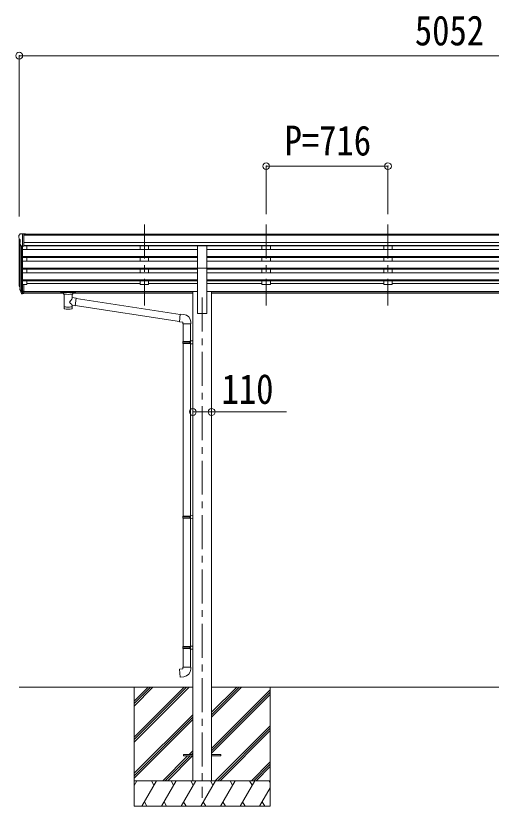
# Model space of a CAD drawing. Units: millimetres at full size, sheet at 1:40; some dimension numbers follow another scale. Extents: x -11243 to 11243, y -7760 to 7760.
# Drawn here: x 617 to 3411, y -5160 to -508 of the extents above; entities that cross this region are included whole.
import ezdxf
from ezdxf.enums import TextEntityAlignment as Align

# ---------------------------------------------------------------- set-up
doc = ezdxf.new("R2010")
doc.units = ezdxf.units.MM
doc.header["$LTSCALE"] = 40
doc.header["$PDMODE"] = 32
doc.header["$PDSIZE"] = 40
doc.linetypes.add('CHAIN1', pattern=[8, 5, -1, 1, -1])
for name, color, linetype, lineweight in [('0-0_0', 7, 'Continuous', 9), ('0-1_本体', 5, 'CHAIN1', 9), ('0-3_ELV2', 4, 'Continuous', 9), ('0-6_OTH_LINE', 6, 'Continuous', 9), ('0-9_OUTLINE', 7, 'Continuous', 9)]:
    doc.layers.add(name, color=color, linetype=linetype, lineweight=lineweight)
doc.styles.add('ＭＳ ゴシック', font='')
doc.styles.get('ＭＳ ゴシック').set_extended_font_data('MS Gothic')

msp = doc.modelspace()

# ---------------------------------------------------------------- linework, layer by layer
at = {"layer": '0-0_0'}
for p, q in [((636.53, -4459.76), (1657.33, -4459.76)), ((1312.53, -4459.76), (1312.53, -5159.76)), ((1312.53, -4753.94), (1606.71, -4459.76)), ((1312.53, -4768.08), (1620.85, -4459.76)), ((1312.53, -4782.22), (1634.99, -4459.76)), ((1312.53, -4570.09), (1422.86, -4459.76)), ((1312.53, -4555.95), (1408.71, -4459.76)), ((1312.53, -4541.81), (1394.57, -4459.76)), ((1767.73, -4635.39), (1943.36, -4459.76)), ((1767.73, -4621.25), (1929.21, -4459.76)), ((1767.73, -4607.11), (1915.07, -4459.76)), ((1767.73, -4459.76), (4557.33, -4459.76)), ((2112.53, -4459.76), (2112.53, -5159.76)), ((1767.73, -4819.24), (2112.53, -4474.44)), ((1767.73, -4833.38), (2112.53, -4488.58)), ((1767.73, -4847.52), (2112.53, -4502.73)), ((1312.53, -4966.07), (1657.33, -4621.27)), ((1312.53, -4980.21), (1657.33, -4635.42)), ((1312.53, -4994.36), (1657.33, -4649.56)), ((1789.33, -5009.76), (2112.53, -4686.57)), ((1803.48, -5009.76), (2112.53, -4700.72)), ((1817.62, -5009.76), (2112.53, -4714.86)), ((1635.47, -4855.26), (1657.33, -4833.4)), ((1480.97, -5009.76), (1626.47, -4864.26)), ((1495.11, -5009.76), (1640.61, -4864.26)), ((1509.25, -5009.76), (1654.75, -4864.26)), ((1649.61, -4855.26), (1657.33, -4847.55)), ((2001.47, -5009.76), (2112.53, -4898.7)), ((2015.61, -5009.76), (2112.53, -4912.85)), ((2029.75, -5009.76), (2112.53, -4926.99)), ((2112.53, -5009.76), (1312.53, -5009.76)), ((1312.53, -5037.27), (1328.4, -5009.76)), ((1357.27, -5159.76), (1443.87, -5009.76)), ((1428.87, -5035.74), (1413.87, -5009.76)), ((1472.74, -5159.76), (1559.35, -5009.76)), ((1544.34, -5035.74), (1529.34, -5009.76)), ((1588.21, -5159.76), (1674.81, -5009.76)), ((1659.81, -5035.74), (1644.81, -5009.76)), ((1703.68, -5159.76), (1790.28, -5009.76)), ((1775.28, -5035.74), (1760.28, -5009.76)), ((1819.15, -5159.76), (1905.76, -5009.76)), ((1890.75, -5035.74), (1875.75, -5009.76)), ((1934.62, -5159.76), (2021.23, -5009.76)), ((1991.22, -5009.76), (2006.23, -5035.74)), ((2106.69, -5009.76), (2112.53, -5019.86)), ((2050.09, -5159.76), (2112.53, -5051.62)), ((1312.53, -5159.76), (2112.53, -5159.76)), ((1372.27, -5133.78), (1387.27, -5159.76)), ((1487.74, -5133.78), (1502.74, -5159.76)), ((1603.21, -5133.78), (1618.21, -5159.76)), ((1718.68, -5133.78), (1733.68, -5159.76)), ((1834.15, -5133.78), (1849.15, -5159.76)), ((1949.62, -5133.78), (1964.62, -5159.76)), ((2065.09, -5133.78), (2080.09, -5159.76))]:
    msp.add_line(p, q, dxfattribs=at)
at = {"layer": '0-1_本体'}
for p, q in [((1372.53, -1735.36), (1372.53, -2212.88)), ((1372.53, -1735.36), (1372.53, -2212.88)), ((2088.53, -1735.36), (2088.53, -2212.88)), ((2088.53, -1735.36), (2088.53, -2212.88)), ((2804.53, -1735.36), (2804.53, -2212.88)), ((2804.53, -1735.36), (2804.53, -2212.88)), ((1712.53, -2166.2), (1712.53, -5109.76))]:
    msp.add_line(p, q, dxfattribs=at)
at = {"layer": '0-3_ELV2'}
for p, q in [((634.53, -1800.48), (634.53, -1801.11)), ((641.44, -1791.67), (637.37, -1797.48)), ((644.53, -1791.11), (642.19, -1791.25)), ((644.53, -1791.11), (663.03, -1791.11)), ((656.53, -1864.09), (656.53, -1791.11)), ((663.03, -1791.11), (673.03, -1791.19)), ((663.03, -1863.09), (663.03, -1791.11)), ((5662.03, -1792.71), (663.03, -1792.71)), ((5662.03, -1797.93), (663.03, -1797.93)), ((673.03, -1792.71), (673.03, -1791.19)), ((636.53, -1821.68), (636.53, -2088.12)), ((637.06, -1822.29), (642.38, -1825.36)), ((648.9, -1862.28), (639.9, -1846.68)), ((641.5, -1849.45), (641.5, -2114.83)), ((642.53, -1825.62), (642.53, -1841.89)), ((5662.03, -1841.46), (663.03, -1841.46)), ((5662.03, -1859.31), (663.03, -1859.31)), ((650.53, -1863.61), (650.52, -2133.26)), ((656.53, -1864.09), (651.32, -1863.77)), ((663.03, -1863.09), (656.53, -1863.09)), ((656.53, -1864.09), (656.53, -2088.49)), ((656.53, -1883.01), (1685.03, -1883.01)), ((1685.03, -1862.56), (663.03, -1862.56)), ((681.53, -1862.56), (681.53, -1883.01)), ((1347.53, -1862.56), (1347.53, -1883.01)), ((1397.53, -1862.56), (1397.53, -1883.01)), ((1685.03, -1993.53), (1685.03, -1861.74)), ((1685.03, -1861.74), (1740.03, -1861.74)), ((1740.03, -1993.53), (1740.03, -1861.74)), ((4585.03, -1862.56), (1740.03, -1862.56)), ((4585.03, -1883.01), (1740.03, -1883.01)), ((2063.53, -1862.56), (2063.53, -1883.01)), ((2113.53, -1862.56), (2113.53, -1883.01)), ((2779.53, -1862.56), (2779.53, -1883.01)), ((2829.53, -1862.56), (2829.53, -1883.01)), ((656.53, -1924.89), (1685.03, -1924.89)), ((656.53, -1926.38), (1685.03, -1926.38)), ((656.53, -1930.7), (1685.03, -1930.7)), ((656.53, -1951.5), (1685.03, -1951.5)), ((681.53, -1930.7), (681.53, -1951.5)), ((1347.53, -1930.7), (1347.53, -1951.5)), ((1397.53, -1930.7), (1397.53, -1951.5)), ((4585.03, -1924.89), (1740.03, -1924.89)), ((4585.03, -1926.38), (1740.03, -1926.38)), ((4585.03, -1930.7), (1740.03, -1930.7)), ((4585.03, -1951.5), (1740.03, -1951.5)), ((2063.53, -1930.7), (2063.53, -1951.5)), ((2113.53, -1930.7), (2113.53, -1951.5)), ((2779.53, -1930.7), (2779.53, -1951.5)), ((2829.53, -1930.7), (2829.53, -1951.5)), ((656.53, -1993.38), (1685.03, -1993.38)), ((656.53, -1994.88), (1685.03, -1994.88)), ((656.53, -1999.19), (1685.03, -1999.19)), ((681.53, -2019.99), (681.53, -1999.19)), ((1347.53, -1999.19), (1347.53, -2019.99)), ((1397.53, -1999.19), (1397.53, -2019.99)), ((1685.03, -1993.53), (1685.03, -2259.76)), ((1685.03, -1993.53), (1740.03, -1993.53)), ((4585.03, -1993.38), (1740.03, -1993.38)), ((1740.03, -1993.53), (1740.03, -2259.76)), ((4585.03, -1994.88), (1740.03, -1994.88)), ((4585.03, -1999.19), (1740.03, -1999.19)), ((2063.53, -1999.19), (2063.53, -2019.99)), ((2113.53, -1999.19), (2113.53, -2019.99)), ((2779.53, -1999.19), (2779.53, -2019.99)), ((2829.53, -1999.19), (2829.53, -2019.99)), ((656.53, -2019.99), (1685.03, -2019.99)), ((4585.03, -2019.99), (1740.03, -2019.99)), ((656.53, -2061.87), (1685.03, -2061.87)), ((656.53, -2063.37), (1685.03, -2063.37)), ((656.53, -2067.68), (1685.03, -2067.68)), ((656.53, -2088.49), (656.53, -2143.26)), ((663.03, -2088.49), (656.53, -2088.49)), ((663.03, -2088.49), (663.03, -2142.52)), ((681.53, -2089.12), (663.03, -2089.12)), ((681.53, -2067.68), (681.53, -2089.12)), ((681.53, -2084.18), (1347.53, -2084.18)), ((1347.53, -2067.68), (1347.53, -2089.12)), ((1397.53, -2089.12), (1347.53, -2089.12)), ((1397.53, -2067.68), (1397.53, -2089.12)), ((1397.53, -2084.18), (1685.03, -2084.18)), ((4585.03, -2061.87), (1740.03, -2061.87)), ((4585.03, -2063.37), (1740.03, -2063.37)), ((4585.03, -2067.68), (1740.03, -2067.68)), ((2063.53, -2084.18), (1740.03, -2084.18)), ((2063.53, -2067.68), (2063.53, -2089.12)), ((2113.53, -2089.12), (2063.53, -2089.12)), ((2113.53, -2067.68), (2113.53, -2089.12)), ((2779.53, -2084.18), (2113.53, -2084.18)), ((2779.53, -2067.68), (2779.53, -2089.12)), ((2829.53, -2089.12), (2779.53, -2089.12)), ((2829.53, -2067.68), (2829.53, -2089.12)), ((3495.53, -2084.18), (2829.53, -2084.18)), ((637.62, -2102.68), (641.5, -2110.62)), ((638.22, -2101.3), (641.5, -2108.36)), ((639.93, -2113.95), (640.27, -2118.36)), ((640.27, -2118.36), (649.08, -2141.9)), ((640.89, -2117.79), (649.08, -2133.97)), ((650.09, -2132.84), (642.34, -2117.43)), ((656.53, -2133.52), (651.39, -2133.52)), ((656.53, -2135.32), (651.68, -2135.32)), ((663.03, -2128.62), (656.53, -2128.62)), ((663.03, -2133.5), (656.53, -2133.5)), ((663.03, -2131.19), (1657.33, -2131.19)), ((663.03, -2132.59), (1657.33, -2132.59)), ((1657.33, -2130.76), (1657.33, -5009.76)), ((1657.33, -2130.76), (1685.03, -2130.76)), ((1767.73, -2130.76), (1740.03, -2130.76)), ((1767.73, -2130.76), (1767.73, -5009.76)), ((4557.33, -2131.19), (1767.73, -2131.19)), ((4557.33, -2132.59), (1767.73, -2132.59)), ((656.53, -2143.26), (651.68, -2143.26)), ((663.03, -2142.52), (656.53, -2142.52)), ((897.03, -2140.28), (663.03, -2140.28)), ((1657.33, -2140.28), (951.03, -2140.28)), ((4557.33, -2140.28), (1767.73, -2140.28)), ((1685.03, -2259.76), (1740.03, -2259.76)), ((1602.53, -4855.26), (1657.33, -4855.26)), ((1767.73, -4855.26), (1822.53, -4855.26)), ((1767.73, -4864.26), (1822.53, -4864.26)), ((1822.53, -4855.26), (1822.53, -4864.26))]:
    msp.add_line(p, q, dxfattribs=at)
msp.add_lwpolyline([(1602.53, -4855.26), (1602.53, -4864.26), (1657.33, -4864.26)], dxfattribs=at)
for centre, radius, start, end in [((637.53, -1800.48), 3, 93, 180), ((836.53, -1801.11), 202, 180, 184.94904), ((642.25, -1792.25), 1, 93.5, 145), ((641.43, -1817.92), 6.18, 185.7035, 224.99897), ((642.5, -1845.18), 3, 94.7167, 210), ((642.23, -1841.89), 0.3, 274.7167, 0), ((642.23, -1825.62), 0.3, 0, 60), ((651.5, -1860.78), 3, 210, 266.5), ((665.71, -2093.56), 29.53, 186.50806, 197.98144), ((667.11, -2091.8), 30.41, 187.1552, 198.19734)]:
    msp.add_arc(centre, radius, start, end, dxfattribs=at)
for centre, major_axis, ratio, start_param, end_param in [((725.18, -2093.99), (-89.06, 1.43), 0.57596, 6.1962358, 6.3678173), ((724.39, -2087.32), (87.93, 4.42), 0.541684, 3.0659337, 3.2228513), ((641.24, -2113.95), (1.3, 0), 0.90356, 1.3700892, 3.347195), ((727.16, -2097.76), (-89.07, 0), 0.90356, 0.2056023, 0.2515348), ((726.44, -2093.89), (-88.05, 0), 0.90356, 0.2662965, 0.3003836), ((651.68, -2132.61), (-3, 0), 0.90356, 0.5235988, 1.5707963), ((651.39, -2132.16), (-1.5, 0), 0.90356, 0.5235988, 1.5707963), ((651.68, -2140.55), (3, 0), 0.90356, 3.6651914, 4.712389)]:
    msp.add_ellipse(centre, major_axis=major_axis, ratio=ratio, start_param=start_param, end_param=end_param, dxfattribs=at)
at = {"layer": '0-6_OTH_LINE'}
for p, q in [((636.53, -742.71), (636.53, -1688.12)), ((636.53, -742.71), (5688.53, -742.71)), ((2088.53, -1392.71), (2088.53, -1675.16)), ((2088.53, -1392.71), (2804.53, -1392.71)), ((2804.53, -1392.71), (2804.53, -1675.16)), ((1657.33, -2839.31), (1767.73, -2839.31))]:
    msp.add_line(p, q, dxfattribs=at)
at = {"layer": '0-6_OTH_LINE', "lineweight": 18}
msp.add_line((1767.73, -2839.31), (2208.3, -2839.31), dxfattribs=at)
at = {"layer": '0-6_OTH_LINE'}
for p in [(636.53, -742.71), (2088.53, -1392.71), (2804.53, -1392.71), (1657.33, -2839.31), (1767.73, -2839.31)]:
    msp.add_point(p, dxfattribs=at)
at = {"layer": '0-9_OUTLINE'}
for p, q in [((880.53, -2133.36), (880.53, -2139.12)), ((882.53, -2132.7), (965.53, -2132.7)), ((882.53, -2134.88), (965.53, -2134.88)), ((882.53, -2139.79), (897.03, -2139.79)), ((897.03, -2145.43), (897.03, -2138.88)), ((951.03, -2145.43), (951.03, -2138.88)), ((951.03, -2139.79), (965.53, -2139.79)), ((967.53, -2133.36), (967.53, -2139.12)), ((901.13, -2146.35), (901.11, -2231.79)), ((972.14, -2169), (946.92, -2165.09)), ((946.93, -2165.1), (946.93, -2146.35)), ((972.14, -2169), (965.12, -2214.26)), ((1583.13, -2265.85), (971.83, -2171.01)), ((946.94, -2231.79), (946.92, -2211.12)), ((946.92, -2211.44), (965.12, -2214.26)), ((1579.46, -2307.78), (965.39, -2212.52)), ((1604.14, -2265.73), (1583.3, -2263.9)), ((1599.22, -2321.47), (1645.22, -2321.47)), ((1601.33, -2323.11), (1601.33, -2423.83)), ((1643.33, -2323.11), (1643.33, -2421.27)), ((1645.22, -2321.47), (1645.22, -2310.56)), ((1599.33, -2425.83), (1600.33, -2423.83)), ((1599.33, -2425.83), (1643.33, -2425.83)), ((1599.33, -2425.83), (1599.33, -2433.83)), ((1599.33, -2433.83), (1643.33, -2433.83)), ((1599.33, -2433.83), (1600.33, -2435.83)), ((1600.33, -2423.83), (1643.33, -2423.83)), ((1600.33, -2435.83), (1643.33, -2435.83)), ((1601.33, -2435.83), (1601.33, -3452.52)), ((1638.85, -2425.83), (1638.42, -2423.83)), ((1641.33, -2421.33), (1657.33, -2420.86)), ((1641.33, -2423.33), (1641.33, -2421.33)), ((1641.33, -2423.33), (1643.33, -2423.33)), ((1641.33, -2438.33), (1641.33, -2436.33)), ((1641.33, -2438.33), (1657.33, -2438.8)), ((1643.33, -2438.39), (1643.33, -3449.96)), ((1657.33, -2420.86), (1657.33, -2438.8)), ((1599.33, -3454.52), (1600.33, -3452.52)), ((1599.33, -3454.52), (1643.33, -3454.52)), ((1599.33, -3454.52), (1599.33, -3462.52)), ((1599.33, -3462.52), (1643.33, -3462.52)), ((1599.33, -3462.52), (1600.33, -3464.52)), ((1600.33, -3452.52), (1643.33, -3452.52)), ((1600.33, -3464.52), (1643.33, -3464.52)), ((1601.33, -3464.52), (1601.33, -4220.2)), ((1638.85, -3454.52), (1638.42, -3452.52)), ((1641.33, -3450.02), (1657.33, -3449.55)), ((1641.33, -3452.02), (1641.33, -3450.02)), ((1641.33, -3452.02), (1643.33, -3452.02)), ((1641.33, -3467.02), (1641.33, -3465.02)), ((1641.33, -3467.02), (1657.33, -3467.49)), ((1643.33, -3467.08), (1643.33, -4217.65)), ((1657.33, -3449.55), (1657.33, -3467.49)), ((1599.33, -4222.2), (1600.33, -4220.2)), ((1599.33, -4222.2), (1643.33, -4222.2)), ((1599.33, -4222.2), (1599.33, -4230.2)), ((1599.33, -4230.2), (1643.33, -4230.2)), ((1599.33, -4230.2), (1600.33, -4232.2)), ((1600.33, -4220.2), (1643.33, -4220.2)), ((1600.33, -4232.2), (1643.33, -4232.2)), ((1601.33, -4232.2), (1601.33, -4342.21)), ((1638.85, -4222.2), (1638.42, -4220.2)), ((1641.33, -4217.7), (1657.33, -4217.23)), ((1641.33, -4219.7), (1641.33, -4217.7)), ((1641.33, -4219.7), (1643.33, -4219.7)), ((1641.33, -4234.7), (1641.33, -4232.7)), ((1657.33, -4217.23), (1657.33, -4235.18)), ((1641.33, -4234.7), (1657.33, -4235.18)), ((1643.33, -4234.76), (1643.33, -4342.21)), ((1599.33, -4342.21), (1645.33, -4342.21)), ((1599.33, -4352.21), (1599.33, -4342.21)), ((1645.33, -4342.21), (1645.33, -4353.12))]:
    msp.add_line(p, q, dxfattribs=at)
for points in [[(880.53, -2133.36), (880.56, -2133.17), (880.65, -2133.03), (880.74, -2132.94), (880.85, -2132.88), (880.97, -2132.83), (881.26, -2132.77), (881.75, -2132.72), (882.29, -2132.7), (882.53, -2132.7)], [(880.53, -2139.12), (880.56, -2139.32), (880.65, -2139.45), (880.74, -2139.55), (880.85, -2139.61), (880.97, -2139.65), (881.26, -2139.71), (881.75, -2139.76), (882.29, -2139.78), (882.53, -2139.79)], [(965.53, -2132.7), (965.88, -2132.7), (966.41, -2132.73), (966.86, -2132.78), (967.16, -2132.86), (967.33, -2132.96), (967.45, -2133.09), (967.52, -2133.27), (967.53, -2133.36)], [(965.53, -2139.79), (965.88, -2139.78), (966.41, -2139.76), (966.86, -2139.7), (967.16, -2139.63), (967.33, -2139.53), (967.45, -2139.39), (967.52, -2139.21), (967.53, -2139.12)], [(1583.3, -2263.9), (1579.29, -2309.73), (1599.22, -2311.47), (1599.22, -2321.47)], [(1638.85, -2425.83), (1638.85, -2433.83), (1638.42, -2435.83)], [(1641.33, -2436.33), (1643.33, -2436.33), (1643.33, -2423.33)], [(1638.85, -3454.52), (1638.85, -3462.52), (1638.42, -3464.52)], [(1641.33, -3465.02), (1643.33, -3465.02), (1643.33, -3452.02)], [(1638.85, -4222.2), (1638.85, -4230.2), (1638.42, -4232.2)], [(1641.33, -4232.7), (1643.33, -4232.7), (1643.33, -4219.7)], [(1604.25, -4397.95), (1583.41, -4399.77), (1579.4, -4353.95), (1599.33, -4352.21)]]:
    msp.add_lwpolyline(points, dxfattribs=at)
for centre, start, end in [((1600.22, -2310.56), 0, 85), ((1600.33, -4353.12), 275, 0)]:
    msp.add_arc(centre, 45, start, end, dxfattribs=at)
for centre, major_axis, ratio, start_param, end_param in [((882.53, -2135.1), (2, 0), 0.109601, 3.1415927, 4.712389), ((924.03, -2138.88), (27, 0), 0.070066, 6.2831853, 9.424778), ((965.53, -2135.1), (2, 0), 0.109601, 4.712389, 6.2831853), ((924.03, -2145.35), (27.06, 0), 0.069685, 3.1415927, 6.2831853), ((924.02, -2191.63), (-22.81, -26.62), 0.234429, 1.6855472, 3.1268519), ((935.03, -2142.86), (16, 0), 0.361356, 6.2636979, 6.2831853), ((924.03, -2231.79), (22.92, 0), 0.101955, 3.1415499, 6.2833984), ((924.03, -2219.35), (22.91, 0), 0.122865, 3.1415927, 6.2831853), ((926.58, -2188.98), (20.32, -22.25), 0.045535, 0.0389954, 1.3075346)]:
    msp.add_ellipse(centre, major_axis=major_axis, ratio=ratio, start_param=start_param, end_param=end_param, dxfattribs=at)

# ---------------------------------------------------------------- texts
at = {"layer": '0-6_OTH_LINE', "color": 7, "style": 'ＭＳ ゴシック', "width": 0.85}
for s, p in [('5052', (2962.53, -734.71)), ('P=716', (2196.53, -1382.71)), ('110', (1826.01, -2844.7))]:
    msp.add_text(s, height=176, dxfattribs=at).set_placement(p, align=Align.BOTTOM_LEFT)

doc.saveas('drawing.dxf')
